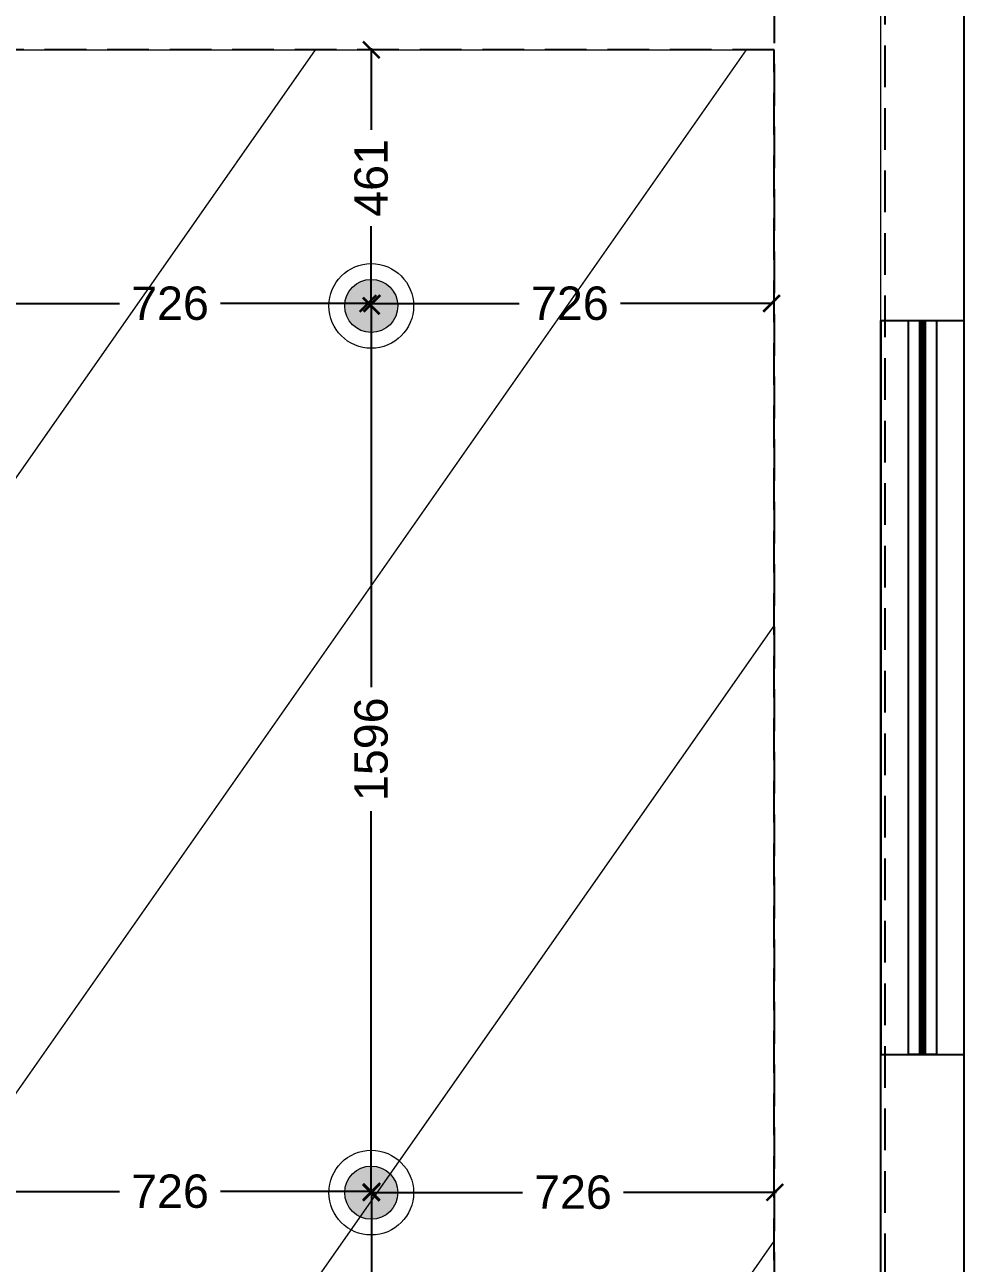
# Model space of a CAD drawing. Header units: millimetres. Extents: x 1464389 to 1998638, y -29162 to 256806.
# Drawn here: x 1781808 to 1783499, y 208823 to 211051 of the extents above; entities that cross this region are included whole.
import ezdxf

# ---------------------------------------------------------------- set-up
doc = ezdxf.new("R2010")
doc.units = ezdxf.units.MM
doc.header["$LTSCALE"] = 15
doc.header["$PDMODE"] = 35
doc.linetypes.add('DASHED2', pattern=[0.375, 0.25, -0.125])
doc.layers.get('0').update_dxf_attribs({"lineweight": 5})
for name, color, linetype in [('0_COVE_loop', 30, 'Continuous'), ('A-WNDW', 4, 'Continuous'), ('GFC Walls', 14, 'Continuous'), ('GFC Windows', 5, 'Continuous')]:
    doc.layers.add(name, color=color, linetype=linetype)
doc.layers.add('Hatch', color=252, linetype='Continuous', lineweight=15)
doc.styles.add('ARIAL', font='arial.ttf')
doc.dimstyles.new('SC-25', dxfattribs={"dimtxt": 60, "dimasz": 30, "dimexe": 0, "dimexo": 0, "dimgap": 25, "dimtad": 0, "dimdec": 0, "dimzin": 0, "dimdsep": 46, "dimtxsty": 'ARIAL', "dimblk": 'ARCHTICK', "dimcen": 0.09, "dimdle": 3, "dimclrd": 251, "dimclre": 251, "dimclrt": 1, "dimadec": 0, "dimazin": 0, "dimtfac": 1, "dimtdec": 0, "dimtofl": 0, "dimtmove": 0, "dimatfit": 2, "dimfxl": 100, "dimtolj": 1, "dimtzin": 0, "dimarcsym": 0})

# ---------------------------------------------------------------- blocks, each defined once
blk = doc.blocks.new('mot cob 12w')
h = blk.add_hatch(color=219)
h.dxf.hatch_style = 1
h.set_gradient(color1=(100, 33, 101), color2=(248, 215, 49), name='HEMISPHERICAL')
h.paths.add_polyline_path([(-161097.6, 77016.2, 1), (-161193.2, 77016.2, 1)])
for radius in [76.2, 47.8]:
    blk.add_circle((-161145.4, 77016.2), radius)
blk = doc.blocks.new('LIGHTS 12W')
for p in [(1142901.3, 77663), (1142901.2, 76067.8)]:
    blk.add_blockref('mot cob 12w', p)
blk = doc.blocks.new('_ArchTick')
at = {"color": 0, "linetype": 'ByBlock', "const_width": 0.15}
blk.add_lwpolyline([(-0.5, -0.5), (0.5, 0.5)], dxfattribs=at)
blk = doc.blocks.new('*D725')
at = {"layer": '0_COVE_loop', "color": 251, "lineweight": -2, "transparency": 16777216}
for p, q in [((989550.7, -242895.5), (989550.9, -242895.5)), ((989550.9, -242892.5), (989550.9, -243039.3)), ((989550.9, -243359.4), (989550.9, -243212.7)), ((989550.9, -243356.4), (989550.9, -243356.4))]:
    blk.add_line(p, q, dxfattribs=at)
at = {"layer": 'Defpoints', "color": 0, "transparency": 16777216}
for p in [(989550.7, -242895.5), (989550.9, -243356.4), (989550.9, -243356.4)]:
    blk.add_point(p, dxfattribs=at)
at = {"layer": '0_COVE_loop', "color": 251, "lineweight": -2, "transparency": 16777216, "xscale": 30, "yscale": 30, "zscale": 30}
for p, rotation in [((989550.9, -242895.5), 90), ((989550.9, -243356.4), 270)]:
    blk.add_blockref('_ArchTick', p, dxfattribs=dict(at, rotation=rotation))
at = {"layer": '0_COVE_loop', "color": 1, "transparency": 16777216, "insert": (989550.9, -243126), "char_height": 60, "attachment_point": 5, "rotation": 90, "style": 'ARIAL'}
blk.add_mtext('\\A1;461', dxfattribs=at)
blk = doc.blocks.new('*D726')
at = {"layer": '0_COVE_loop', "color": 251, "lineweight": -2, "transparency": 16777216}
for p, q in [((989550.8, -243353), (989550.8, -244042)), ((989550.9, -243356), (989550.8, -243356)), ((989550.8, -244954.6), (989550.8, -244265.5)), ((989550.8, -244951.6), (989550.8, -244951.6))]:
    blk.add_line(p, q, dxfattribs=at)
at = {"layer": 'Defpoints', "color": 0, "transparency": 16777216}
for p in [(989550.9, -243356), (989550.8, -244951.6), (989550.8, -244951.6)]:
    blk.add_point(p, dxfattribs=at)
at = {"layer": '0_COVE_loop', "color": 251, "lineweight": -2, "transparency": 16777216, "xscale": 30, "yscale": 30, "zscale": 30}
for p, rotation in [((989550.8, -243356), 90), ((989550.8, -244951.6), 270)]:
    blk.add_blockref('_ArchTick', p, dxfattribs=dict(at, rotation=rotation))
at = {"layer": '0_COVE_loop', "color": 1, "transparency": 16777216, "insert": (989550.8, -244153.8), "char_height": 60, "attachment_point": 5, "rotation": 90, "style": 'ARIAL'}
blk.add_mtext('\\A1;1596', dxfattribs=at)
blk = doc.blocks.new('*D727')
at = {"layer": '0_COVE_loop', "color": 251, "lineweight": -2, "transparency": 16777216}
for p, q in [((989551.2, -244947.6), (989551.2, -245592.2)), ((989551.2, -244950.6), (989551.2, -244950.6)), ((989551.2, -246460.3), (989551.2, -245815.8)), ((989551.2, -246457.3), (989551.2, -246457.3))]:
    blk.add_line(p, q, dxfattribs=at)
at = {"layer": 'Defpoints', "color": 0, "transparency": 16777216}
for p in [(989551.2, -244950.6), (989551.2, -246457.3), (989551.2, -246457.3)]:
    blk.add_point(p, dxfattribs=at)
at = {"layer": '0_COVE_loop', "color": 251, "lineweight": -2, "transparency": 16777216, "xscale": 30, "yscale": 30, "zscale": 30}
for p, rotation in [((989551.2, -244950.6), 90), ((989551.2, -246457.3), 270)]:
    blk.add_blockref('_ArchTick', p, dxfattribs=dict(at, rotation=rotation))
at = {"layer": '0_COVE_loop', "color": 1, "transparency": 16777216, "insert": (989551.2, -245704), "char_height": 60, "attachment_point": 5, "rotation": 90, "style": 'ARIAL'}
blk.add_mtext('\\A1;1507', dxfattribs=at)
blk = doc.blocks.new('*D731')
at = {"layer": '0_COVE_loop', "color": 251, "lineweight": -2, "transparency": 16777216}
for p, q in [((988822.7, -244949.3), (989097.7, -244949.3)), ((989554.8, -244949.3), (989279.8, -244949.3))]:
    blk.add_line(p, q, dxfattribs=at)
at = {"layer": 'Defpoints', "color": 0, "transparency": 16777216}
for p in [(988825.7, -244949.3), (988825.7, -244949.3), (989551.8, -244949.3)]:
    blk.add_point(p, dxfattribs=at)
at = {"layer": '0_COVE_loop', "color": 251, "lineweight": -2, "transparency": 16777216, "xscale": 30, "yscale": 30, "zscale": 30, "rotation": 180}
blk.add_blockref('_ArchTick', (988825.7, -244949.3), dxfattribs=at)
at = {"layer": '0_COVE_loop', "color": 251, "lineweight": -2, "transparency": 16777216, "xscale": 30, "yscale": 30, "zscale": 30}
blk.add_blockref('_ArchTick', (989551.8, -244949.3), dxfattribs=at)
at = {"layer": '0_COVE_loop', "color": 1, "transparency": 16777216, "insert": (989188.8, -244949.3), "char_height": 60, "attachment_point": 5, "style": 'ARIAL'}
blk.add_mtext('\\A1;726', dxfattribs=at)
blk = doc.blocks.new('*D732')
at = {"layer": '0_COVE_loop', "color": 251, "lineweight": -2, "transparency": 16777216}
for p, q in [((989547.8, -244951), (989822.8, -244951)), ((990279.8, -244951), (990004.8, -244951))]:
    blk.add_line(p, q, dxfattribs=at)
at = {"layer": 'Defpoints', "color": 0, "transparency": 16777216}
for p in [(989550.8, -244951), (989550.8, -244951), (990276.8, -244951)]:
    blk.add_point(p, dxfattribs=at)
at = {"layer": '0_COVE_loop', "color": 251, "lineweight": -2, "transparency": 16777216, "xscale": 30, "yscale": 30, "zscale": 30, "rotation": 180}
blk.add_blockref('_ArchTick', (989550.8, -244951), dxfattribs=at)
at = {"layer": '0_COVE_loop', "color": 251, "lineweight": -2, "transparency": 16777216, "xscale": 30, "yscale": 30, "zscale": 30}
blk.add_blockref('_ArchTick', (990276.8, -244951), dxfattribs=at)
at = {"layer": '0_COVE_loop', "color": 1, "transparency": 16777216, "insert": (989913.8, -244951), "char_height": 60, "attachment_point": 5, "style": 'ARIAL'}
blk.add_mtext('\\A1;726', dxfattribs=at)
blk = doc.blocks.new('*D733')
at = {"layer": '0_COVE_loop', "color": 251, "lineweight": -2, "transparency": 16777216}
for p, q in [((989542.1, -243351.8), (989817.1, -243351.8)), ((990274.2, -243351.8), (989999.2, -243351.8))]:
    blk.add_line(p, q, dxfattribs=at)
at = {"layer": 'Defpoints', "color": 0, "transparency": 16777216}
for p in [(989545.1, -243351.8), (989545.1, -243351.8), (990271.2, -243351.8)]:
    blk.add_point(p, dxfattribs=at)
at = {"layer": '0_COVE_loop', "color": 251, "lineweight": -2, "transparency": 16777216, "xscale": 30, "yscale": 30, "zscale": 30, "rotation": 180}
blk.add_blockref('_ArchTick', (989545.1, -243351.8), dxfattribs=at)
at = {"layer": '0_COVE_loop', "color": 251, "lineweight": -2, "transparency": 16777216, "xscale": 30, "yscale": 30, "zscale": 30}
blk.add_blockref('_ArchTick', (990271.2, -243351.8), dxfattribs=at)
at = {"layer": '0_COVE_loop', "color": 1, "transparency": 16777216, "insert": (989908.2, -243351.8), "char_height": 60, "attachment_point": 5, "style": 'ARIAL'}
blk.add_mtext('\\A1;726', dxfattribs=at)
blk = doc.blocks.new('*D734')
at = {"layer": '0_COVE_loop', "color": 251, "lineweight": -2, "transparency": 16777216}
for p, q in [((988822.7, -243351.8), (989097.7, -243351.8)), ((989554.8, -243351.8), (989279.8, -243351.8))]:
    blk.add_line(p, q, dxfattribs=at)
at = {"layer": 'Defpoints', "color": 0, "transparency": 16777216}
for p in [(988825.7, -243351.8), (988825.7, -243351.8), (989551.8, -243351.8)]:
    blk.add_point(p, dxfattribs=at)
at = {"layer": '0_COVE_loop', "color": 251, "lineweight": -2, "transparency": 16777216, "xscale": 30, "yscale": 30, "zscale": 30, "rotation": 180}
blk.add_blockref('_ArchTick', (988825.7, -243351.8), dxfattribs=at)
at = {"layer": '0_COVE_loop', "color": 251, "lineweight": -2, "transparency": 16777216, "xscale": 30, "yscale": 30, "zscale": 30}
blk.add_blockref('_ArchTick', (989551.8, -243351.8), dxfattribs=at)
at = {"layer": '0_COVE_loop', "color": 1, "transparency": 16777216, "insert": (989188.8, -243351.8), "char_height": 60, "attachment_point": 5, "style": 'ARIAL'}
blk.add_mtext('\\A1;726', dxfattribs=at)
blk = doc.blocks.new('4th floor dimention')
at = {"layer": '0_COVE_loop'}
for base, p1, p2, picture, middle in [((989550.9, -243356.4), (989550.7, -242895.5), (989550.9, -243356.4), '*D725', (989550.9, -243126)), ((989550.8, -244951.6), (989550.9, -243356), (989550.8, -244951.6), '*D726', (989550.8, -244153.8)), ((989551.2, -246457.3), (989551.2, -244950.6), (989551.2, -246457.3), '*D727', (989551.2, -245704))]:
    dim = blk.add_linear_dim(base=base, p1=p1, p2=p2, angle=90, dimstyle='SC-25', dxfattribs=at)
    dim.commit()
    dim.dimension.update_dxf_attribs({"geometry": picture, "text_midpoint": middle})
for base, p1, p2, picture, middle in [((988825.7, -243351.8), (989551.8, -243351.8), (988825.7, -243351.8), '*D734', (989188.8, -243351.8)), ((989545.1, -243351.8), (990271.2, -243351.8), (989545.1, -243351.8), '*D733', (989908.2, -243351.8)), ((988825.7, -244949.3), (989551.8, -244949.3), (988825.7, -244949.3), '*D731', (989188.8, -244949.3)), ((989550.8, -244951), (990276.8, -244951), (989550.8, -244951), '*D732', (989913.8, -244951))]:
    dim = blk.add_linear_dim(base=base, p1=p1, p2=p2, dimstyle='SC-25', dxfattribs=at)
    dim.commit()
    dim.dimension.update_dxf_attribs({"geometry": picture, "text_midpoint": middle})

msp = doc.modelspace()

# ---------------------------------------------------------------- hatches: boundary and pattern name
at = {"layer": 'Hatch', "true_color": 0xa953a0}
h = msp.add_hatch(dxfattribs=at)
h.set_pattern_fill('ANSI31', color=215, scale=200, angle=10)
h.set_pattern_definition([(55, (1353770.7, 220033.9), (-520.16155, 364.221), [])])
h.paths.add_polyline_path([(1761120.8, 215600.5), (1761132, 215671.8), (1759832.7, 215881.1), (1759832.7, 214004.5), (1771480.8, 214004.5)])
h.paths.add_polyline_path([(1769249.7, 214348.2), (1769272.9, 214496.4), (1769273.2, 214496.4), (1769249.9, 214348.2)], flags=16)
h.paths.add_polyline_path([(1766398.7, 213704.5), (1762153.3, 213704.5), (1762153.3, 212292.6), (1766398.7, 212292.6)])
h.paths.add_polyline_path([(1761553.3, 213704.5), (1760128.4, 213704.5), (1760128.4, 212292.6), (1761553.3, 212292.6)])
h.paths.add_polyline_path([(1766398.7, 211992.6), (1762153.3, 211992.6), (1762153.3, 205132.9), (1766398.7, 205132.9)])
h.paths.add_polyline_path([(1771617.7, 211992.6), (1766998.7, 211992.6), (1766998.7, 200554.4), (1771617.7, 200554.4)])
h.paths.add_polyline_path([(1776202.5, 211992.6), (1772217.7, 211992.6), (1772217.7, 201169.4), (1776202.5, 201169.4)])
h.paths.add_polyline_path([(1776202.5, 213082.8), (1772217.7, 213708.3), (1772217.7, 212292.6), (1776202.5, 212292.6)])
h.paths.add_polyline_path([(1781501.7, 212460.8), (1780743.4, 212577.6), (1780743.4, 212577.6), (1779033.8, 212841), (1776802.5, 213143.1), (1776802.5, 212292.6), (1781501.7, 212292.6)])
h.paths.add_polyline_path([(1781441.7, 210430.6), (1781361.7, 210430.6), (1781361.7, 210778.7), (1777072.7, 210778.7), (1777072.7, 206915.4), (1781361.7, 206915.4), (1781361.7, 207156.4), (1781441.7, 207156.4)])
h.paths.add_polyline_path([(1783156.7, 211005.6), (1781706.7, 211005.6), (1781706.7, 206915.4), (1783156.7, 206915.4)])
h.paths.add_polyline_path([(1783156.7, 206615.4), (1781706.7, 206615.4), (1781706.7, 200569.4), (1783156.7, 200569.4)])
h.paths.add_polyline_path([(1781441.7, 206356.4), (1781361.7, 206356.4), (1781361.7, 206615.4), (1777072.7, 206615.4), (1777072.7, 200569.4), (1781441.7, 200569.4)])
h.paths.add_polyline_path([(1781441.7, 200219.4), (1776847.7, 200219.4), (1776847.7, 198269.1), (1781441.7, 198269.1)])
h.paths.add_polyline_path([(1783156.7, 200219.4), (1781706.7, 200219.4), (1781706.7, 198269.1), (1783156.7, 198269.1)])
h.paths.add_polyline_path([(1766398.7, 204532.9), (1762153.3, 204532.9), (1762153.3, 200559.3), (1766398.7, 200559.3)])
h.paths.add_polyline_path([(1761778.4, 200259.2), (1759832.7, 200259.2), (1759832.7, 198269.1), (1761778.4, 198269.1)])
h.paths.add_polyline_path([(1767403.7, 200204.4), (1766923.7, 200204.4), (1766448.7, 200204.4), (1766448.7, 200259.3), (1762153.4, 200259.3), (1762153.4, 198269.1), (1767403.7, 198269.1)])
h.paths.add_polyline_path([(1766863.7, 197972.6), (1766863.7, 198027.6), (1766863.7, 198069.1), (1762378.4, 198069.1), (1762378.4, 198069), (1761628.4, 198069), (1759832.7, 198069.1), (1759832.7, 197483.6), (1760482.7, 197483.6), (1760482.7, 196983.6), (1766863.7, 196983.6), (1766863.7, 197068.6)])
h.paths.add_polyline_path([(1774526.7, 201169.4), (1772217.7, 201169.4), (1772217.7, 200554.4), (1774526.7, 200554.4)])
h.paths.add_polyline_path([(1778021.5, 198152.1), (1778292.1, 198152.1), (1778292.1, 198306.7), (1778021.5, 198306.7)])
h.paths.add_polyline_path([(1780641.6, 198153.3), (1780641.6, 198307.8), (1780429.2, 198307.8), (1780429.2, 198153.3)])
h.paths.add_polyline_path([(1766889.4, 197071), (1766889.4, 197225.1), (1766734.9, 197225.1), (1766734.9, 197071)])

# ---------------------------------------------------------------- linework, layer by layer
msp.add_line((1783348.7, 210518.4), (1783348.7, 211078.4))
msp.add_lwpolyline([(1781706.7, 211005.6), (1783156.7, 211005.6), (1783156.7, 206915.4), (1781706.7, 206915.4)], close=True)
at = {"layer": 'A-WNDW', "ltscale": 0.5}
msp.add_lwpolyline([(1783398.7, 209198.4), (1783398.7, 210518.4), (1783448.7, 210518.4), (1783448.7, 209198.4)], close=True, dxfattribs=at)
at = {"layer": 'A-WNDW', "ltscale": 0.5, "const_width": 14.1}
msp.add_lwpolyline([(1783423.7, 209198.4), (1783423.7, 210518.4)], dxfattribs=at)
at = {"layer": 'GFC Walls'}
for p, q in [((1783498.7, 197888.4), (1783498.7, 211228.4)), ((1783348.7, 209198.4), (1783348.7, 210518.4)), ((1783348.7, 210518.4), (1783348.7, 209763.4)), ((1783348.7, 209198.4), (1783348.7, 210518.4)), ((1783348.7, 210518.4), (1783498.7, 210518.4)), ((1783348.7, 207123.4), (1783348.7, 209198.4)), ((1783348.7, 209198.4), (1783498.7, 209198.4)), ((1783348.7, 209198.4), (1783498.7, 209198.4))]:
    msp.add_line(p, q, dxfattribs=at)
at = {"layer": 'GFC Walls', "color": 252, "linetype": 'DASHED2', "ltscale": 20, "true_color": 0x939598}
for points in [[(1783356.7, 197888.4), (1783356.7, 212292.6)], [(1783156.7, 211992.6), (1783156.7, 198269.1)]]:
    msp.add_lwpolyline(points, dxfattribs=at)
msp.add_lwpolyline([(1781706.7, 206915.4), (1783156.7, 206915.4), (1783156.7, 211005.6), (1781706.7, 211005.6)], close=True, dxfattribs=at)
at = {"layer": 'GFC Windows'}
msp.add_line((1783348.7, 209953.4), (1783348.7, 209198.4), dxfattribs=at)

# ---------------------------------------------------------------- block references
at = {"color": 2}
msp.add_blockref('LIGHTS 12W', (800676, 55865.6), dxfattribs=at)
at = {"layer": '0_COVE_loop'}
msp.add_blockref('4th floor dimention', (792881, 453901.1), dxfattribs=at)

doc.saveas('drawing.dxf')
